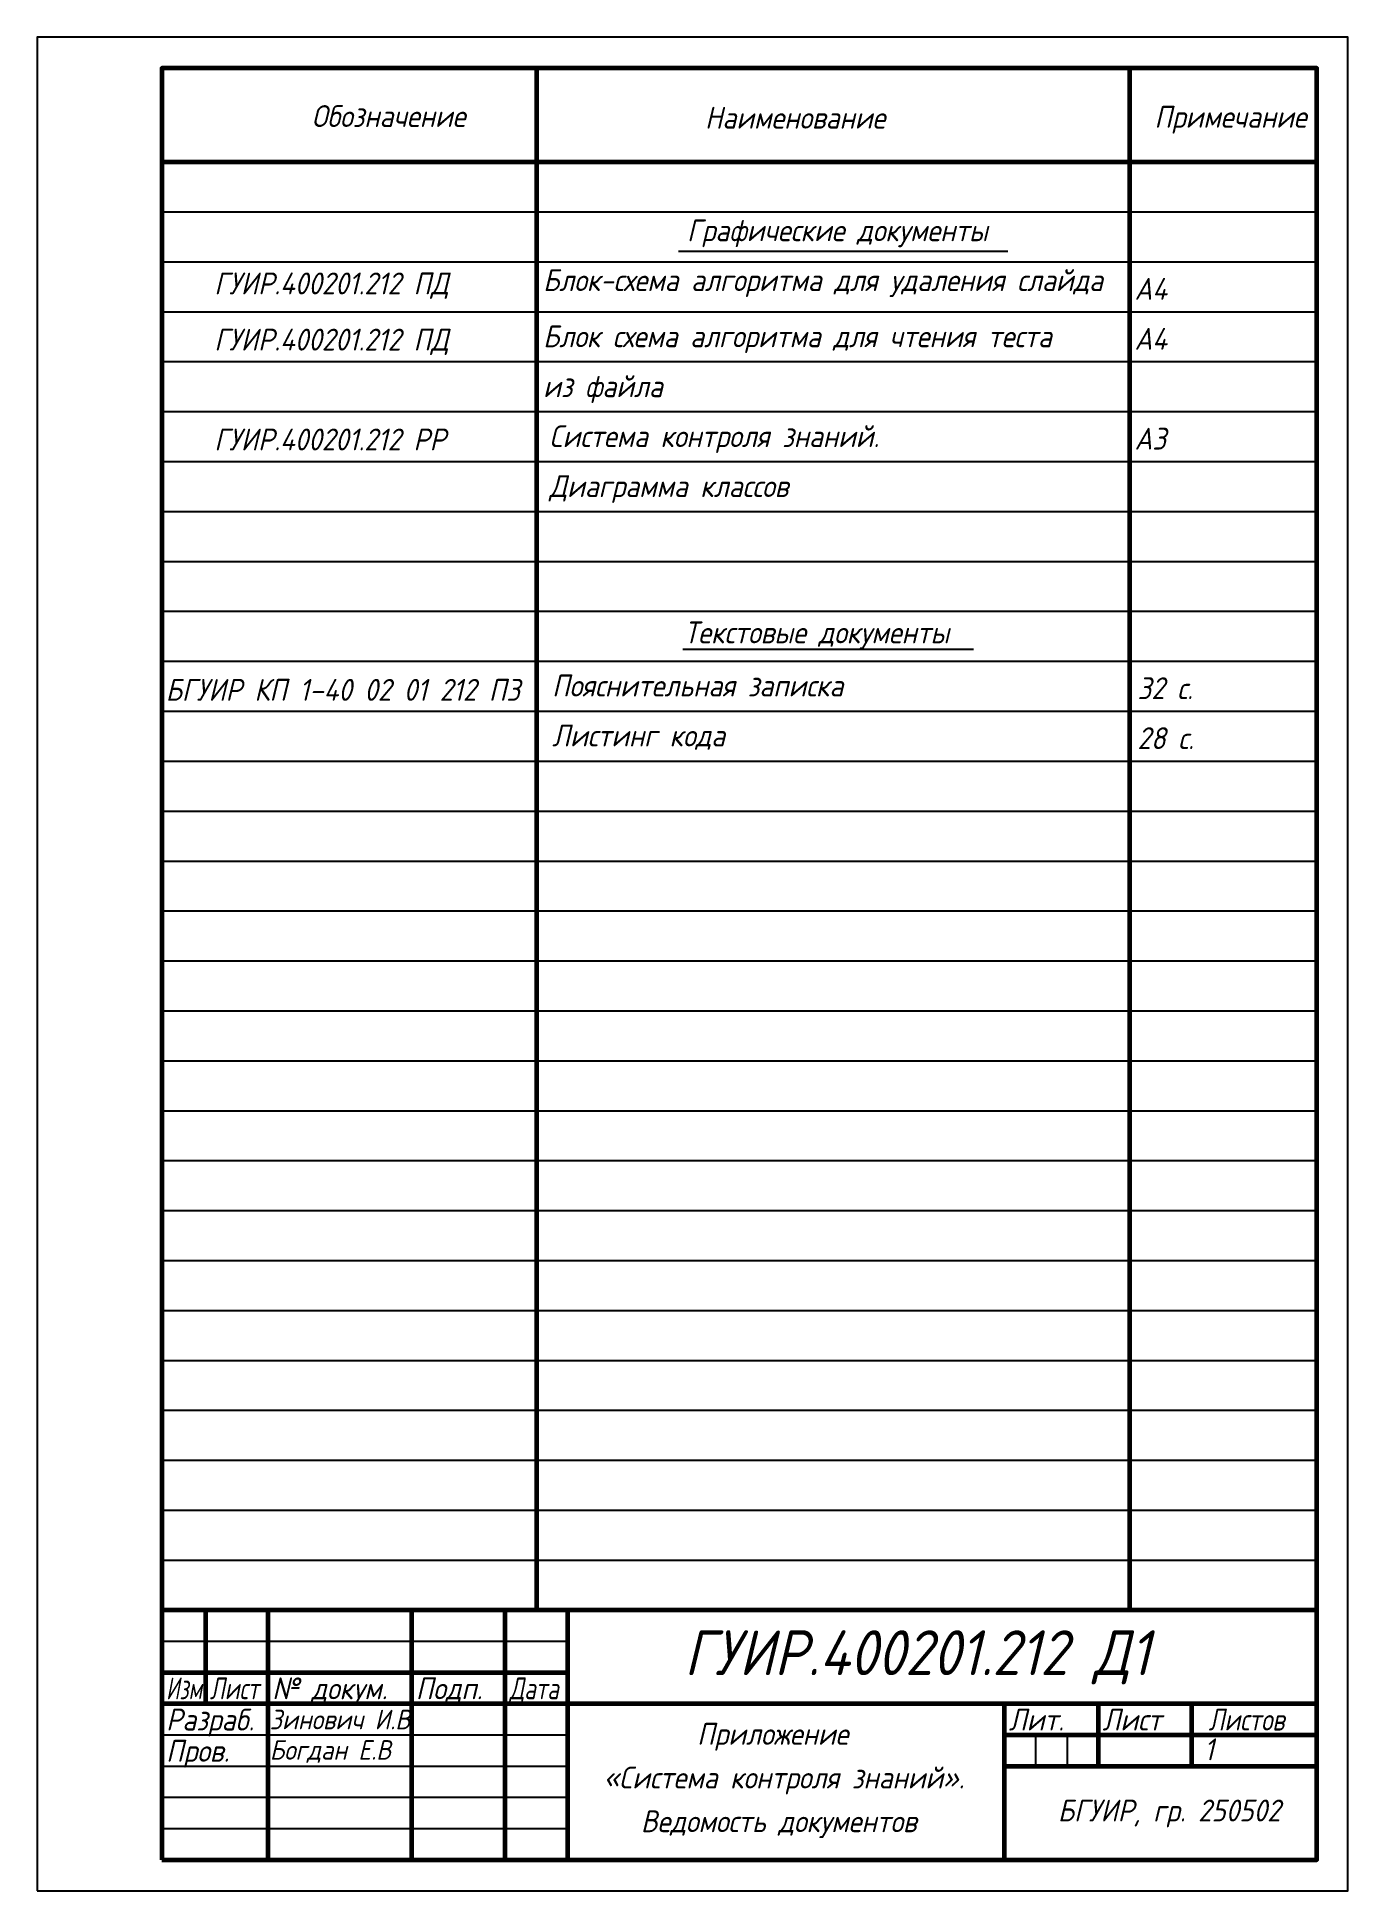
# Model space of a CAD drawing. Header units: millimetres. Extents: x 0 to 210, y 0 to 297.
import ezdxf

# ---------------------------------------------------------------- set-up
doc = ezdxf.new("R2010")
doc.units = ezdxf.units.MM
doc.header["$LTSCALE"] = 0.5
doc.layers.get('Defpoints').update_dxf_attribs({"color": 5})
doc.styles.get("Standard").update_dxf_attribs({"font": 'isocpeui.ttf', "width": 0.9})

msp = doc.modelspace()

# ---------------------------------------------------------------- linework, layer by layer
at = {"color": 7, "linetype": 'Continuous', "lineweight": -3}
for p, q in [((20, 292), (20, 277)), ((173, 292), (183, 292)), ((20, 277), (205, 277)), ((20, 269), (205, 269)), ((20, 261), (205, 261)), ((20, 253), (205, 253)), ((20, 245), (205, 245)), ((20, 237), (205, 237)), ((20, 229), (205, 229)), ((20, 221), (205, 221)), ((20, 213), (205, 213)), ((20, 205), (205, 205)), ((20, 197), (205, 197)), ((20, 189), (205, 189)), ((20, 181), (205, 181)), ((20, 173), (205, 173)), ((20, 165), (205, 165)), ((20, 157), (205, 157)), ((20, 149), (205, 149)), ((20, 141), (205, 141)), ((20, 133), (205, 133)), ((20, 125), (205, 125)), ((20, 117), (205, 117)), ((20, 109), (205, 109)), ((20, 101), (205, 101)), ((20, 93), (205, 93)), ((20, 85), (205, 85)), ((20, 77), (205, 77)), ((20, 69), (205, 69)), ((20, 61), (205, 61)), ((20, 53), (205, 53)), ((20, 40), (85, 40)), ((20, 35), (85, 35)), ((20, 30), (85, 30)), ((155, 30), (155, 25)), ((20, 25), (85, 25)), ((160, 20), (160, 25)), ((165, 25), (165, 20)), ((20, 20), (85, 20)), ((20, 15), (85, 15)), ((20, 10), (85, 10)), ((20, 5), (205, 5)), ((155, 5), (205, 5))]:
    msp.add_line(p, q, dxfattribs=at)
at = {"color": 7, "linetype": 'Continuous', "lineweight": 60}
for p, q in [((80, 292), (80, 45)), ((175, 292), (175, 45)), ((20, 277), (205, 277)), ((205, 45), (20, 45)), ((27, 45), (27, 30)), ((37, 5), (37, 45)), ((60, 45), (60, 5)), ((75, 5), (75, 45)), ((85, 45), (85, 5)), ((20, 35), (85, 35)), ((20, 30), (85, 30)), ((85, 30), (205, 30)), ((155, 5), (155, 30)), ((170, 30), (170, 20)), ((185, 20), (185, 30)), ((155, 25), (205, 25)), ((155, 20), (205, 20))]:
    msp.add_line(p, q, dxfattribs=at)
for p, q in [((102.75, 262.69), (155.51, 262.69)), ((103.44, 198.95), (150.03, 198.95))]:
    msp.add_line(p, q)
msp.add_lwpolyline([(20, 5), (205, 5), (205, 292), (20, 292)], close=True, dxfattribs=at)
at = {"layer": 'Defpoints'}
msp.add_lwpolyline([(0, 0), (210, 0), (210, 297), (0, 297)], close=True, dxfattribs=at)

# ---------------------------------------------------------------- texts
at = {"color": 7, "linetype": 'Continuous', "lineweight": -3}
for s, height, width, p in [('Обозначение', 3.5, 0.9, (44, 282.59)), ('Наименование', 3.5, 0.9, (107, 282.33)), ('Примечание', 3.5, 0.9, (179, 282.48)), ('Графические документы', 3.5, 0.9, (104.12, 264.29)), ('ГУИР.400201.212 ПД', 3.5, 0.9, (28.38, 255.78)), ('Блок-схема алгоритма для удаления слайда', 3.5, 0.9, (81.07, 256.31)), ('А4', 3.5, 0.9, (175.82, 254.91)), ('ГУИР.400201.212 ПД', 3.5, 0.9, (28.38, 246.78)), ('Блок схема алгоритма для чтения теста ', 3.5, 0.9, (81.07, 247.31)), ('А4', 3.5, 0.9, (175.82, 246.91)), ('из файла', 3.5, 0.9, (81.07, 239.31)), ('Система контроля знаний.', 3.5, 0.9, (82.07, 231.31)), ('ГУИР.400201.212 PP', 3.5, 0.9, (28.38, 230.78)), ('А3', 3.5, 0.9, (175.82, 230.91)), ('Диаграмма классов', 3.5, 0.9, (82.07, 223.31)), ('Текстовые документы', 3.5, 0.9, (103.67, 199.87)), ('БГУИР КП 1–40 02 01 212 ПЗ', 3.5, 0.9, (20.61, 190.67)), ('Пояснительная записка', 3.5, 0.9, (82.51, 191.36)), ('32 с.', 3.5, 0.9, (176.28, 190.93)), ('Листинг кода', 3.5, 0.9, (82.51, 183.36)), ('28 с.', 3.5, 0.9, (176.28, 182.93)), ('ГУИР.400201.212 Д1', 7.1866, 0.9, (103.68, 34.57)), ('Изм.', 3.5, 0.7, (20.67, 30.7)), ('Лист', 3.5, 0.75, (27.67, 30.7)), ('Подп.', 3.5, 0.9, (60.67, 30.7)), ('Дата', 3.5, 0.75, (75.67, 30.7)), ('Разраб.', 3.5, 0.9, (20.67, 25.7)), ('Зинович И.В', 3.1477, 0.9, (37.25, 25.89)), ('Приложение', 3.5, 0.9, (105.74, 23.41)), ('Лит.', 3.5, 0.9, (155.67, 25.7)), ('Лист', 3.5, 0.9, (170.67, 25.7)), ('Листов', 3.5, 0.8, (187.67, 25.7)), ('Пров.', 3.5, 0.9, (20.67, 20.7)), ('Богдан Е.В', 3.133, 0.9, (37.28, 21.02)), ('1', 3.5, 0.9, (186.96, 20.93)), ('«Система контроля знаний».', 3.5, 0.9, (90.74, 16.41)), ('Ведомость документов', 3.5, 0.9, (96.74, 9.41)), ('БГУИР, гр. 250502', 3.5, 0.9, (163.53, 11.13))]:
    msp.add_text(s, height=height, dxfattribs=dict(at, width=width)).set_placement(p)
at = {"color": 7, "linetype": 'Continuous', "lineweight": 60, "width": 0.9}
msp.add_text('№ докум.', height=3.5, dxfattribs=at).set_placement((37.67, 30.7))

doc.saveas('drawing.dxf')
